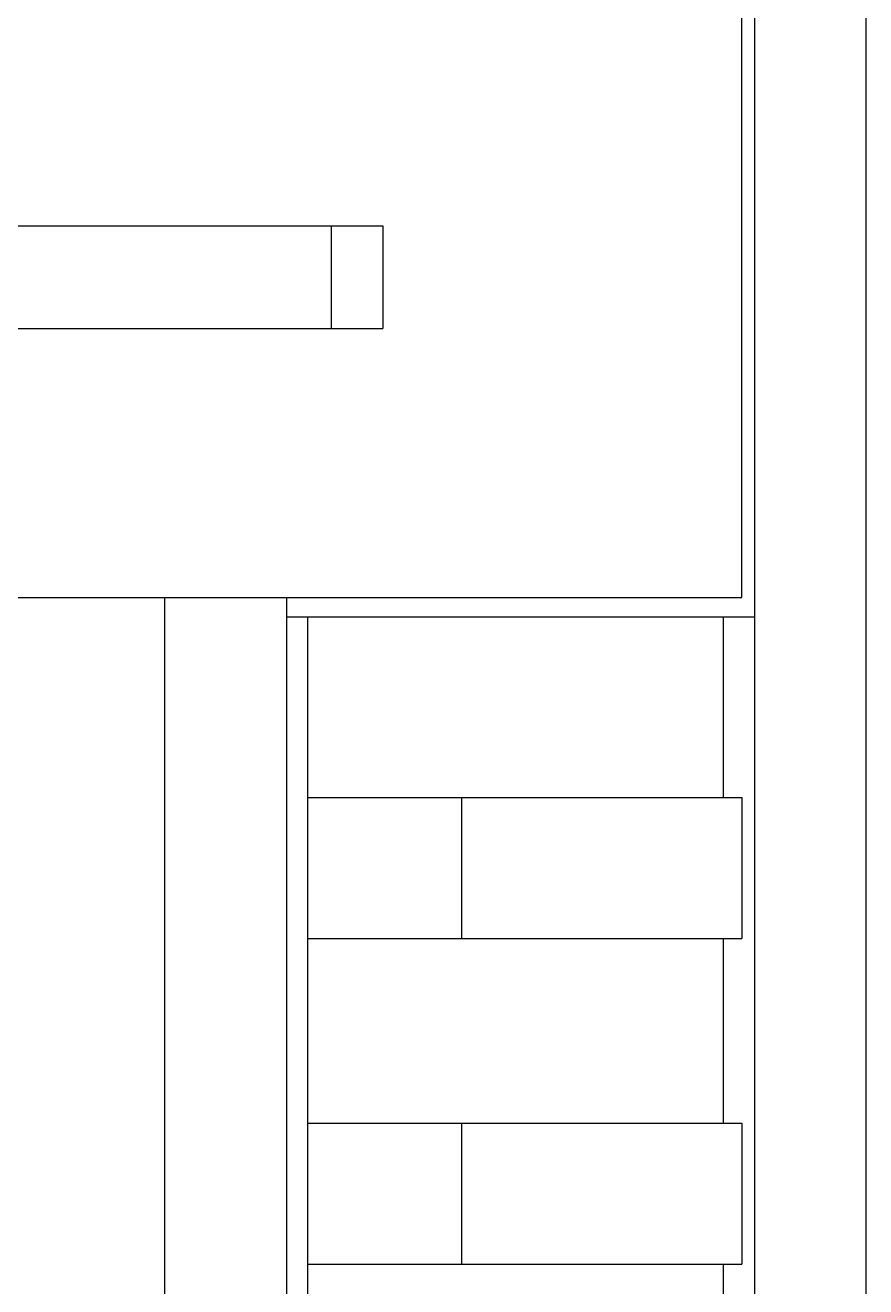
# Model space of a CAD drawing. Extents: x 10 to 656, y -396 to 292.
# Drawn here: x 259.944 to 261.272, y 99.155 to 101.147 of the extents above; entities that cross this region are included whole.
import ezdxf

# ---------------------------------------------------------------- set-up
doc = ezdxf.new("R2010")
doc.units = 0
doc.header["$LTSCALE"] = 5
doc.header["$MEASUREMENT"] = 0
doc.layers.get('0').update_dxf_attribs({"linetype": 'CONTINUOUS'})

msp = doc.modelspace()

# ---------------------------------------------------------------- linework, layer by layer
at = {"color": 7, "linetype": 'Continuous'}
for p, q in [((261.2716, 101.6603), (261.2716, 95.6883)), ((261.076, 100.2432), (261.076, 101.5591)), ((261.0962, 95.7895), (261.0962, 101.5591)), ((259.0921, 100.8303), (260.5092, 100.8303)), ((260.4278, 100.6683), (260.4278, 100.8303)), ((260.5092, 100.8303), (260.5092, 100.6683)), ((259.0921, 100.6683), (260.5092, 100.6683)), ((258.5253, 100.2432), (261.076, 100.2432)), ((260.165, 95.911), (260.165, 100.2432)), ((260.3573, 95.7895), (260.3573, 100.2432)), ((260.3573, 100.2129), (261.0962, 100.2129)), ((260.3908, 95.8199), (260.3908, 100.2129)), ((261.047, 99.9274), (261.047, 100.2129)), ((260.3908, 99.9274), (261.076, 99.9274)), ((260.6338, 99.7047), (260.6338, 99.9274)), ((261.076, 99.9274), (261.076, 99.7047)), ((260.3908, 99.7047), (261.076, 99.7047)), ((261.047, 99.4132), (261.047, 99.7047)), ((260.3908, 99.4132), (261.076, 99.4132)), ((260.6338, 99.1905), (260.6338, 99.4132)), ((261.076, 99.4132), (261.076, 99.1905)), ((260.3908, 99.1905), (261.076, 99.1905)), ((261.047, 98.899), (261.047, 99.1905))]:
    msp.add_line(p, q, dxfattribs=at)

doc.saveas('drawing.dxf')
